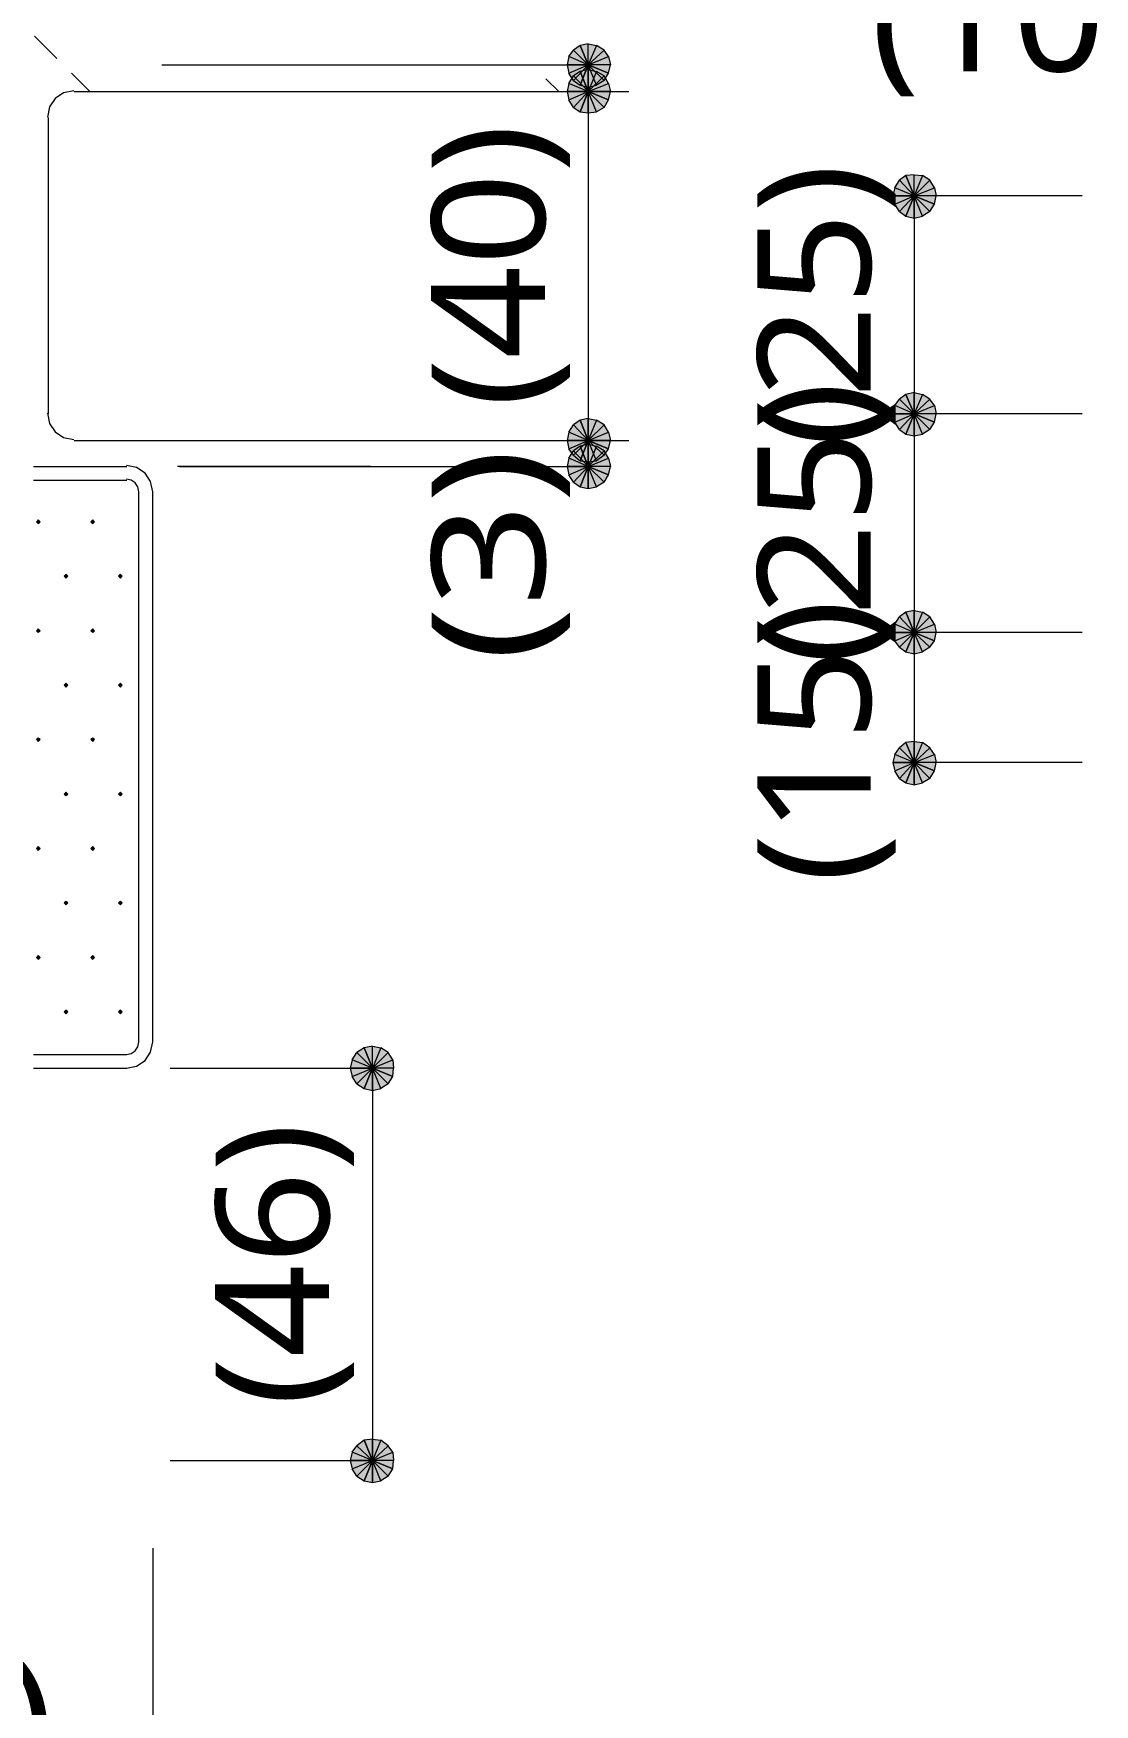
# Model space of a CAD drawing. Header units: millimetres. Extents: x 0 to 420, y 0 to 297.
# Drawn here: x 232.81 to 257.14, y 200.35 to 238.68 of the extents above; entities that cross this region are included whole.
import ezdxf
from ezdxf.enums import TextEntityAlignment as Align

# ---------------------------------------------------------------- set-up
doc = ezdxf.new("R2010")
doc.units = ezdxf.units.MM
doc.styles.add('kst32b', font='NotoSansJP-Variable.ttf')

msp = doc.modelspace()

# ---------------------------------------------------------------- hatches: boundary and pattern name
h = msp.add_hatch(color=7)
h.paths.add_polyline_path([(245.343, 238.4), (245.195, 238.294), (245.533, 237.956), (245.343, 238.4)])
h.paths.add_polyline_path([(245.195, 238.294), (245.533, 237.956), (245.089, 238.146), (245.195, 238.294)])
h.paths.add_polyline_path([(245.533, 237.956), (245.089, 238.146), (245.046, 237.956), (245.533, 237.956)])
h = msp.add_hatch(color=7)
h.paths.add_polyline_path([(245.893, 238.294), (245.724, 238.4), (245.533, 237.956), (245.893, 238.294)])
h.paths.add_polyline_path([(245.724, 238.4), (245.533, 237.956), (245.533, 238.442), (245.724, 238.4)])
h.paths.add_polyline_path([(245.533, 237.956), (245.533, 238.442), (245.343, 238.4), (245.533, 237.956)])
h = msp.add_hatch(color=7)
h.paths.add_polyline_path([(245.999, 237.765), (246.041, 237.956), (245.533, 237.956), (245.999, 237.765)])
h.paths.add_polyline_path([(246.041, 237.956), (245.533, 237.956), (245.999, 238.146), (246.041, 237.956)])
h.paths.add_polyline_path([(245.533, 237.956), (245.999, 238.146), (245.893, 238.294), (245.533, 237.956)])
h = msp.add_hatch(color=7)
h.paths.add_polyline_path([(245.046, 237.956), (245.089, 237.765), (245.533, 237.956), (245.046, 237.956)])
h.paths.add_polyline_path([(245.089, 237.765), (245.533, 237.956), (245.195, 237.596), (245.089, 237.765)])
h.paths.add_polyline_path([(245.533, 237.956), (245.195, 237.596), (245.343, 237.49), (245.533, 237.956)])
h = msp.add_hatch(color=7)
h.paths.add_polyline_path([(245.343, 237.807), (245.195, 237.702), (245.533, 237.342), (245.343, 237.807)])
h.paths.add_polyline_path([(245.195, 237.702), (245.533, 237.342), (245.089, 237.532), (245.195, 237.702)])
h.paths.add_polyline_path([(245.533, 237.342), (245.089, 237.532), (245.046, 237.342), (245.533, 237.342)])
for points in [[(245.343, 237.49), (245.533, 237.448), (245.533, 237.956), (245.343, 237.49)], [(245.343, 236.876), (245.533, 236.855), (245.533, 237.342), (245.343, 236.876)], [(252.815, 234.484), (253.005, 234.442), (253.005, 234.95), (252.815, 234.484)], [(252.815, 229.489), (253.005, 229.447), (253.005, 229.955), (252.815, 229.489)], [(245.343, 228.875), (245.533, 228.854), (245.533, 229.341), (245.343, 228.875)], [(245.343, 228.282), (245.533, 228.24), (245.533, 228.748), (245.343, 228.282)], [(232.918, 227.521), (232.897, 227.499), (232.876, 227.478), (232.897, 227.457), (232.918, 227.436), (232.939, 227.457), (232.96, 227.478), (232.939, 227.499), (232.918, 227.521)], [(234.167, 227.521), (234.146, 227.499), (234.125, 227.478), (234.146, 227.457), (234.167, 227.436), (234.188, 227.457), (234.209, 227.478), (234.188, 227.499), (234.167, 227.521)], [(233.553, 226.272), (233.532, 226.25), (233.511, 226.229), (233.532, 226.208), (233.553, 226.187), (233.574, 226.208), (233.595, 226.229), (233.574, 226.25), (233.553, 226.272)], [(234.802, 226.272), (234.781, 226.25), (234.76, 226.229), (234.781, 226.208), (234.802, 226.187), (234.823, 226.208), (234.844, 226.229), (234.823, 226.25), (234.802, 226.272)], [(232.918, 225.023), (232.897, 225.002), (232.876, 224.98), (232.897, 224.959), (232.918, 224.938), (232.939, 224.959), (232.96, 224.98), (232.939, 225.002), (232.918, 225.023)], [(234.167, 225.023), (234.146, 225.002), (234.125, 224.98), (234.146, 224.959), (234.167, 224.938), (234.188, 224.959), (234.209, 224.98), (234.188, 225.002), (234.167, 225.023)], [(252.815, 224.494), (253.005, 224.451), (253.005, 224.938), (252.815, 224.494)], [(233.553, 223.774), (233.532, 223.753), (233.511, 223.732), (233.532, 223.711), (233.553, 223.689), (233.574, 223.711), (233.595, 223.732), (233.574, 223.753), (233.553, 223.774)], [(234.802, 223.774), (234.781, 223.753), (234.76, 223.732), (234.781, 223.711), (234.802, 223.689), (234.823, 223.711), (234.844, 223.732), (234.823, 223.753), (234.802, 223.774)], [(232.918, 222.525), (232.897, 222.504), (232.876, 222.483), (232.897, 222.462), (232.918, 222.44), (232.939, 222.462), (232.96, 222.483), (232.939, 222.504), (232.918, 222.525)], [(234.167, 222.525), (234.146, 222.504), (234.125, 222.483), (234.146, 222.462), (234.167, 222.44), (234.188, 222.462), (234.209, 222.483), (234.188, 222.504), (234.167, 222.525)], [(252.815, 221.488), (253.005, 221.446), (253.005, 221.954), (252.815, 221.488)], [(233.553, 221.276), (233.532, 221.255), (233.511, 221.234), (233.532, 221.213), (233.553, 221.192), (233.574, 221.213), (233.595, 221.234), (233.574, 221.255), (233.553, 221.276)], [(234.802, 221.276), (234.781, 221.255), (234.76, 221.234), (234.781, 221.213), (234.802, 221.192), (234.823, 221.213), (234.844, 221.234), (234.823, 221.255), (234.802, 221.276)], [(232.918, 220.028), (232.897, 220.006), (232.876, 219.985), (232.897, 219.964), (232.918, 219.943), (232.939, 219.964), (232.96, 219.985), (232.939, 220.006), (232.918, 220.028)], [(234.167, 220.028), (234.146, 220.006), (234.125, 219.985), (234.146, 219.964), (234.167, 219.943), (234.188, 219.964), (234.209, 219.985), (234.188, 220.006), (234.167, 220.028)], [(233.553, 218.779), (233.532, 218.757), (233.511, 218.736), (233.532, 218.715), (233.553, 218.694), (233.574, 218.715), (233.595, 218.736), (233.574, 218.757), (233.553, 218.779)], [(234.802, 218.779), (234.781, 218.757), (234.76, 218.736), (234.781, 218.715), (234.802, 218.694), (234.823, 218.715), (234.844, 218.736), (234.823, 218.757), (234.802, 218.779)], [(232.918, 217.53), (232.897, 217.509), (232.876, 217.487), (232.897, 217.466), (232.918, 217.445), (232.939, 217.466), (232.96, 217.487), (232.939, 217.509), (232.918, 217.53)], [(234.167, 217.53), (234.146, 217.509), (234.125, 217.487), (234.146, 217.466), (234.167, 217.445), (234.188, 217.466), (234.209, 217.487), (234.188, 217.509), (234.167, 217.53)], [(233.553, 216.281), (233.532, 216.26), (233.511, 216.239), (233.532, 216.217), (233.553, 216.196), (233.574, 216.217), (233.595, 216.239), (233.574, 216.26), (233.553, 216.281)], [(234.802, 216.281), (234.781, 216.26), (234.76, 216.239), (234.781, 216.217), (234.802, 216.196), (234.823, 216.217), (234.844, 216.239), (234.823, 216.26), (234.802, 216.281)], [(240.39, 214.482), (240.58, 214.439), (240.58, 214.947), (240.39, 214.482)], [(240.39, 205.486), (240.58, 205.444), (240.58, 205.952), (240.39, 205.486)]]:
    msp.add_hatch(color=7).paths.add_polyline_path(points)
h = msp.add_hatch(color=7)
h.paths.add_polyline_path([(245.893, 237.702), (245.724, 237.807), (245.533, 237.342), (245.893, 237.702)])
h.paths.add_polyline_path([(245.724, 237.807), (245.533, 237.342), (245.533, 237.85), (245.724, 237.807)])
h.paths.add_polyline_path([(245.533, 237.342), (245.533, 237.85), (245.343, 237.807), (245.533, 237.342)])
h = msp.add_hatch(color=7)
h.paths.add_polyline_path([(245.533, 237.448), (245.724, 237.49), (245.533, 237.956), (245.533, 237.448)])
h.paths.add_polyline_path([(245.724, 237.49), (245.533, 237.956), (245.893, 237.596), (245.724, 237.49)])
h.paths.add_polyline_path([(245.533, 237.956), (245.893, 237.596), (245.999, 237.765), (245.533, 237.956)])
h = msp.add_hatch(color=7)
h.paths.add_polyline_path([(245.999, 237.151), (246.041, 237.342), (245.533, 237.342), (245.999, 237.151)])
h.paths.add_polyline_path([(246.041, 237.342), (245.533, 237.342), (245.999, 237.532), (246.041, 237.342)])
h.paths.add_polyline_path([(245.533, 237.342), (245.999, 237.532), (245.893, 237.702), (245.533, 237.342)])
h = msp.add_hatch(color=7)
h.paths.add_polyline_path([(245.046, 237.342), (245.089, 237.151), (245.533, 237.342), (245.046, 237.342)])
h.paths.add_polyline_path([(245.089, 237.151), (245.533, 237.342), (245.195, 236.982), (245.089, 237.151)])
h.paths.add_polyline_path([(245.533, 237.342), (245.195, 236.982), (245.343, 236.876), (245.533, 237.342)])
h = msp.add_hatch(color=7)
h.paths.add_polyline_path([(245.533, 236.855), (245.724, 236.876), (245.533, 237.342), (245.533, 236.855)])
h.paths.add_polyline_path([(245.724, 236.876), (245.533, 237.342), (245.893, 236.982), (245.724, 236.876)])
h.paths.add_polyline_path([(245.533, 237.342), (245.893, 236.982), (245.999, 237.151), (245.533, 237.342)])
h = msp.add_hatch(color=7)
h.paths.add_polyline_path([(252.815, 235.416), (252.666, 235.31), (253.005, 234.95), (252.815, 235.416)])
h.paths.add_polyline_path([(252.666, 235.31), (253.005, 234.95), (252.561, 235.14), (252.666, 235.31)])
h.paths.add_polyline_path([(253.005, 234.95), (252.561, 235.14), (252.518, 234.95), (253.005, 234.95)])
h = msp.add_hatch(color=7)
h.paths.add_polyline_path([(253.365, 235.31), (253.196, 235.416), (253.005, 234.95), (253.365, 235.31)])
h.paths.add_polyline_path([(253.196, 235.416), (253.005, 234.95), (253.005, 235.437), (253.196, 235.416)])
h.paths.add_polyline_path([(253.005, 234.95), (253.005, 235.437), (252.815, 235.416), (253.005, 234.95)])
h = msp.add_hatch(color=7)
h.paths.add_polyline_path([(252.518, 234.95), (252.561, 234.759), (253.005, 234.95), (252.518, 234.95)])
h.paths.add_polyline_path([(252.561, 234.759), (253.005, 234.95), (252.666, 234.59), (252.561, 234.759)])
h.paths.add_polyline_path([(253.005, 234.95), (252.666, 234.59), (252.815, 234.484), (253.005, 234.95)])
h = msp.add_hatch(color=7)
h.paths.add_polyline_path([(253.471, 234.759), (253.513, 234.95), (253.005, 234.95), (253.471, 234.759)])
h.paths.add_polyline_path([(253.513, 234.95), (253.005, 234.95), (253.471, 235.14), (253.513, 234.95)])
h.paths.add_polyline_path([(253.005, 234.95), (253.471, 235.14), (253.365, 235.31), (253.005, 234.95)])
h = msp.add_hatch(color=7)
h.paths.add_polyline_path([(253.005, 234.442), (253.196, 234.484), (253.005, 234.95), (253.005, 234.442)])
h.paths.add_polyline_path([(253.196, 234.484), (253.005, 234.95), (253.365, 234.59), (253.196, 234.484)])
h.paths.add_polyline_path([(253.005, 234.95), (253.365, 234.59), (253.471, 234.759), (253.005, 234.95)])
h = msp.add_hatch(color=7)
h.paths.add_polyline_path([(252.815, 230.399), (252.666, 230.293), (253.005, 229.955), (252.815, 230.399)])
h.paths.add_polyline_path([(252.666, 230.293), (253.005, 229.955), (252.561, 230.145), (252.666, 230.293)])
h.paths.add_polyline_path([(253.005, 229.955), (252.561, 230.145), (252.518, 229.955), (253.005, 229.955)])
h = msp.add_hatch(color=7)
h.paths.add_polyline_path([(253.365, 230.293), (253.196, 230.399), (253.005, 229.955), (253.365, 230.293)])
h.paths.add_polyline_path([(253.196, 230.399), (253.005, 229.955), (253.005, 230.441), (253.196, 230.399)])
h.paths.add_polyline_path([(253.005, 229.955), (253.005, 230.441), (252.815, 230.399), (253.005, 229.955)])
h = msp.add_hatch(color=7)
h.paths.add_polyline_path([(252.518, 229.955), (252.561, 229.764), (253.005, 229.955), (252.518, 229.955)])
h.paths.add_polyline_path([(252.561, 229.764), (253.005, 229.955), (252.666, 229.595), (252.561, 229.764)])
h.paths.add_polyline_path([(253.005, 229.955), (252.666, 229.595), (252.815, 229.489), (253.005, 229.955)])
h = msp.add_hatch(color=7)
h.paths.add_polyline_path([(253.471, 229.764), (253.513, 229.955), (253.005, 229.955), (253.471, 229.764)])
h.paths.add_polyline_path([(253.513, 229.955), (253.005, 229.955), (253.471, 230.145), (253.513, 229.955)])
h.paths.add_polyline_path([(253.005, 229.955), (253.471, 230.145), (253.365, 230.293), (253.005, 229.955)])
h = msp.add_hatch(color=7)
h.paths.add_polyline_path([(253.005, 229.447), (253.196, 229.489), (253.005, 229.955), (253.005, 229.447)])
h.paths.add_polyline_path([(253.196, 229.489), (253.005, 229.955), (253.365, 229.595), (253.196, 229.489)])
h.paths.add_polyline_path([(253.005, 229.955), (253.365, 229.595), (253.471, 229.764), (253.005, 229.955)])
h = msp.add_hatch(color=7)
h.paths.add_polyline_path([(245.343, 229.806), (245.195, 229.701), (245.533, 229.341), (245.343, 229.806)])
h.paths.add_polyline_path([(245.195, 229.701), (245.533, 229.341), (245.089, 229.531), (245.195, 229.701)])
h.paths.add_polyline_path([(245.533, 229.341), (245.089, 229.531), (245.046, 229.341), (245.533, 229.341)])
h = msp.add_hatch(color=7)
h.paths.add_polyline_path([(245.893, 229.701), (245.724, 229.806), (245.533, 229.341), (245.893, 229.701)])
h.paths.add_polyline_path([(245.724, 229.806), (245.533, 229.341), (245.533, 229.849), (245.724, 229.806)])
h.paths.add_polyline_path([(245.533, 229.341), (245.533, 229.849), (245.343, 229.806), (245.533, 229.341)])
h = msp.add_hatch(color=7)
h.paths.add_polyline_path([(245.999, 229.15), (246.041, 229.341), (245.533, 229.341), (245.999, 229.15)])
h.paths.add_polyline_path([(246.041, 229.341), (245.533, 229.341), (245.999, 229.531), (246.041, 229.341)])
h.paths.add_polyline_path([(245.533, 229.341), (245.999, 229.531), (245.893, 229.701), (245.533, 229.341)])
h = msp.add_hatch(color=7)
h.paths.add_polyline_path([(245.046, 229.341), (245.089, 229.15), (245.533, 229.341), (245.046, 229.341)])
h.paths.add_polyline_path([(245.089, 229.15), (245.533, 229.341), (245.195, 229.002), (245.089, 229.15)])
h.paths.add_polyline_path([(245.533, 229.341), (245.195, 229.002), (245.343, 228.875), (245.533, 229.341)])
h = msp.add_hatch(color=7)
h.paths.add_polyline_path([(245.343, 229.214), (245.195, 229.108), (245.533, 228.748), (245.343, 229.214)])
h.paths.add_polyline_path([(245.195, 229.108), (245.533, 228.748), (245.089, 228.939), (245.195, 229.108)])
h.paths.add_polyline_path([(245.533, 228.748), (245.089, 228.939), (245.046, 228.748), (245.533, 228.748)])
h = msp.add_hatch(color=7)
h.paths.add_polyline_path([(245.893, 229.108), (245.724, 229.214), (245.533, 228.748), (245.893, 229.108)])
h.paths.add_polyline_path([(245.724, 229.214), (245.533, 228.748), (245.533, 229.256), (245.724, 229.214)])
h.paths.add_polyline_path([(245.533, 228.748), (245.533, 229.256), (245.343, 229.214), (245.533, 228.748)])
h = msp.add_hatch(color=7)
h.paths.add_polyline_path([(245.533, 228.854), (245.724, 228.875), (245.533, 229.341), (245.533, 228.854)])
h.paths.add_polyline_path([(245.724, 228.875), (245.533, 229.341), (245.893, 229.002), (245.724, 228.875)])
h.paths.add_polyline_path([(245.533, 229.341), (245.893, 229.002), (245.999, 229.15), (245.533, 229.341)])
h = msp.add_hatch(color=7)
h.paths.add_polyline_path([(245.999, 228.558), (246.041, 228.748), (245.533, 228.748), (245.999, 228.558)])
h.paths.add_polyline_path([(246.041, 228.748), (245.533, 228.748), (245.999, 228.939), (246.041, 228.748)])
h.paths.add_polyline_path([(245.533, 228.748), (245.999, 228.939), (245.893, 229.108), (245.533, 228.748)])
h = msp.add_hatch(color=7)
h.paths.add_polyline_path([(245.046, 228.748), (245.089, 228.558), (245.533, 228.748), (245.046, 228.748)])
h.paths.add_polyline_path([(245.089, 228.558), (245.533, 228.748), (245.195, 228.388), (245.089, 228.558)])
h.paths.add_polyline_path([(245.533, 228.748), (245.195, 228.388), (245.343, 228.282), (245.533, 228.748)])
h = msp.add_hatch(color=7)
h.paths.add_polyline_path([(245.533, 228.24), (245.724, 228.282), (245.533, 228.748), (245.533, 228.24)])
h.paths.add_polyline_path([(245.724, 228.282), (245.533, 228.748), (245.893, 228.388), (245.724, 228.282)])
h.paths.add_polyline_path([(245.533, 228.748), (245.893, 228.388), (245.999, 228.558), (245.533, 228.748)])
h = msp.add_hatch(color=7)
h.paths.add_polyline_path([(252.815, 225.404), (252.666, 225.298), (253.005, 224.938), (252.815, 225.404)])
h.paths.add_polyline_path([(252.666, 225.298), (253.005, 224.938), (252.561, 225.129), (252.666, 225.298)])
h.paths.add_polyline_path([(253.005, 224.938), (252.561, 225.129), (252.518, 224.938), (253.005, 224.938)])
h = msp.add_hatch(color=7)
h.paths.add_polyline_path([(253.365, 225.298), (253.196, 225.404), (253.005, 224.938), (253.365, 225.298)])
h.paths.add_polyline_path([(253.196, 225.404), (253.005, 224.938), (253.005, 225.446), (253.196, 225.404)])
h.paths.add_polyline_path([(253.005, 224.938), (253.005, 225.446), (252.815, 225.404), (253.005, 224.938)])
h = msp.add_hatch(color=7)
h.paths.add_polyline_path([(253.471, 224.748), (253.513, 224.938), (253.005, 224.938), (253.471, 224.748)])
h.paths.add_polyline_path([(253.513, 224.938), (253.005, 224.938), (253.471, 225.129), (253.513, 224.938)])
h.paths.add_polyline_path([(253.005, 224.938), (253.471, 225.129), (253.365, 225.298), (253.005, 224.938)])
h = msp.add_hatch(color=7)
h.paths.add_polyline_path([(252.518, 224.938), (252.561, 224.748), (253.005, 224.938), (252.518, 224.938)])
h.paths.add_polyline_path([(252.561, 224.748), (253.005, 224.938), (252.666, 224.599), (252.561, 224.748)])
h.paths.add_polyline_path([(253.005, 224.938), (252.666, 224.599), (252.815, 224.494), (253.005, 224.938)])
h = msp.add_hatch(color=7)
h.paths.add_polyline_path([(253.005, 224.451), (253.196, 224.494), (253.005, 224.938), (253.005, 224.451)])
h.paths.add_polyline_path([(253.196, 224.494), (253.005, 224.938), (253.365, 224.599), (253.196, 224.494)])
h.paths.add_polyline_path([(253.005, 224.938), (253.365, 224.599), (253.471, 224.748), (253.005, 224.938)])
h = msp.add_hatch(color=7)
h.paths.add_polyline_path([(252.815, 222.419), (252.666, 222.292), (253.005, 221.954), (252.815, 222.419)])
h.paths.add_polyline_path([(252.666, 222.292), (253.005, 221.954), (252.561, 222.144), (252.666, 222.292)])
h.paths.add_polyline_path([(253.005, 221.954), (252.561, 222.144), (252.518, 221.954), (253.005, 221.954)])
h = msp.add_hatch(color=7)
h.paths.add_polyline_path([(253.365, 222.292), (253.196, 222.419), (253.005, 221.954), (253.365, 222.292)])
h.paths.add_polyline_path([(253.196, 222.419), (253.005, 221.954), (253.005, 222.44), (253.196, 222.419)])
h.paths.add_polyline_path([(253.005, 221.954), (253.005, 222.44), (252.815, 222.419), (253.005, 221.954)])
h = msp.add_hatch(color=7)
h.paths.add_polyline_path([(253.471, 221.763), (253.513, 221.954), (253.005, 221.954), (253.471, 221.763)])
h.paths.add_polyline_path([(253.513, 221.954), (253.005, 221.954), (253.471, 222.144), (253.513, 221.954)])
h.paths.add_polyline_path([(253.005, 221.954), (253.471, 222.144), (253.365, 222.292), (253.005, 221.954)])
h = msp.add_hatch(color=7)
h.paths.add_polyline_path([(252.518, 221.954), (252.561, 221.763), (253.005, 221.954), (252.518, 221.954)])
h.paths.add_polyline_path([(252.561, 221.763), (253.005, 221.954), (252.666, 221.594), (252.561, 221.763)])
h.paths.add_polyline_path([(253.005, 221.954), (252.666, 221.594), (252.815, 221.488), (253.005, 221.954)])
h = msp.add_hatch(color=7)
h.paths.add_polyline_path([(253.005, 221.446), (253.196, 221.488), (253.005, 221.954), (253.005, 221.446)])
h.paths.add_polyline_path([(253.196, 221.488), (253.005, 221.954), (253.365, 221.594), (253.196, 221.488)])
h.paths.add_polyline_path([(253.005, 221.954), (253.365, 221.594), (253.471, 221.763), (253.005, 221.954)])
h = msp.add_hatch(color=7)
h.paths.add_polyline_path([(240.39, 215.413), (240.221, 215.307), (240.58, 214.947), (240.39, 215.413)])
h.paths.add_polyline_path([(240.221, 215.307), (240.58, 214.947), (240.115, 215.138), (240.221, 215.307)])
h.paths.add_polyline_path([(240.58, 214.947), (240.115, 215.138), (240.072, 214.947), (240.58, 214.947)])
h = msp.add_hatch(color=7)
h.paths.add_polyline_path([(240.94, 215.307), (240.771, 215.413), (240.58, 214.947), (240.94, 215.307)])
h.paths.add_polyline_path([(240.771, 215.413), (240.58, 214.947), (240.58, 215.455), (240.771, 215.413)])
h.paths.add_polyline_path([(240.58, 214.947), (240.58, 215.455), (240.39, 215.413), (240.58, 214.947)])
h = msp.add_hatch(color=7)
h.paths.add_polyline_path([(241.046, 214.757), (241.067, 214.947), (240.58, 214.947), (241.046, 214.757)])
h.paths.add_polyline_path([(241.067, 214.947), (240.58, 214.947), (241.046, 215.138), (241.067, 214.947)])
h.paths.add_polyline_path([(240.58, 214.947), (241.046, 215.138), (240.94, 215.307), (240.58, 214.947)])
h = msp.add_hatch(color=7)
h.paths.add_polyline_path([(240.072, 214.947), (240.115, 214.757), (240.58, 214.947), (240.072, 214.947)])
h.paths.add_polyline_path([(240.115, 214.757), (240.58, 214.947), (240.221, 214.588), (240.115, 214.757)])
h.paths.add_polyline_path([(240.58, 214.947), (240.221, 214.588), (240.39, 214.482), (240.58, 214.947)])
h = msp.add_hatch(color=7)
h.paths.add_polyline_path([(240.58, 214.439), (240.771, 214.482), (240.58, 214.947), (240.58, 214.439)])
h.paths.add_polyline_path([(240.771, 214.482), (240.58, 214.947), (240.94, 214.588), (240.771, 214.482)])
h.paths.add_polyline_path([(240.58, 214.947), (240.94, 214.588), (241.046, 214.757), (240.58, 214.947)])
h = msp.add_hatch(color=7)
h.paths.add_polyline_path([(240.39, 206.417), (240.221, 206.29), (240.58, 205.952), (240.39, 206.417)])
h.paths.add_polyline_path([(240.221, 206.29), (240.58, 205.952), (240.115, 206.142), (240.221, 206.29)])
h.paths.add_polyline_path([(240.58, 205.952), (240.115, 206.142), (240.072, 205.952), (240.58, 205.952)])
h = msp.add_hatch(color=7)
h.paths.add_polyline_path([(240.94, 206.29), (240.771, 206.417), (240.58, 205.952), (240.94, 206.29)])
h.paths.add_polyline_path([(240.771, 206.417), (240.58, 205.952), (240.58, 206.438), (240.771, 206.417)])
h.paths.add_polyline_path([(240.58, 205.952), (240.58, 206.438), (240.39, 206.417), (240.58, 205.952)])
h = msp.add_hatch(color=7)
h.paths.add_polyline_path([(241.046, 205.761), (241.067, 205.952), (240.58, 205.952), (241.046, 205.761)])
h.paths.add_polyline_path([(241.067, 205.952), (240.58, 205.952), (241.046, 206.142), (241.067, 205.952)])
h.paths.add_polyline_path([(240.58, 205.952), (241.046, 206.142), (240.94, 206.29), (240.58, 205.952)])
h = msp.add_hatch(color=7)
h.paths.add_polyline_path([(240.072, 205.952), (240.115, 205.761), (240.58, 205.952), (240.072, 205.952)])
h.paths.add_polyline_path([(240.115, 205.761), (240.58, 205.952), (240.221, 205.592), (240.115, 205.761)])
h.paths.add_polyline_path([(240.58, 205.952), (240.221, 205.592), (240.39, 205.486), (240.58, 205.952)])
h = msp.add_hatch(color=7)
h.paths.add_polyline_path([(240.58, 205.444), (240.771, 205.486), (240.58, 205.952), (240.58, 205.444)])
h.paths.add_polyline_path([(240.771, 205.486), (240.58, 205.952), (240.94, 205.592), (240.771, 205.486)])
h.paths.add_polyline_path([(240.58, 205.952), (240.94, 205.592), (241.046, 205.761), (240.58, 205.952)])

# ---------------------------------------------------------------- linework, layer by layer
at = {"lineweight": 13}
for points in [[(233.341, 238.104), (232.833, 238.612)], [(234.103, 237.342), (233.68, 237.765)], [(235.754, 237.956), (245.533, 237.956)], [(244.56, 237.638), (244.856, 237.342)], [(245.533, 237.956), (245.533, 237.342), (245.533, 229.341), (245.533, 228.748)], [(233.733, 237.363), (233.498, 237.316), (233.306, 237.186), (233.177, 236.995), (233.13, 236.76)], [(233.744, 237.342), (246.465, 237.342)], [(233.151, 229.955), (233.151, 236.749)], [(256.857, 234.95), (253.005, 234.95)], [(253.005, 234.95), (253.005, 229.955), (253.005, 224.938), (253.005, 221.954)], [(233.13, 229.965), (233.177, 229.73), (233.306, 229.539), (233.498, 229.409), (233.733, 229.362)], [(256.857, 229.955), (253.005, 229.955)], [(233.744, 229.341), (246.465, 229.341)], [(232.812, 228.748), (234.95, 228.748)], [(232.812, 228.431), (234.95, 228.431)], [(235.543, 228.166), (235.495, 228.401), (235.366, 228.593), (235.174, 228.722), (234.939, 228.769)], [(235.225, 228.166), (235.203, 228.277), (235.141, 228.368), (235.051, 228.429), (234.939, 228.452)], [(240.538, 228.748), (236.114, 228.748)], [(236.156, 228.748), (245.533, 228.748)], [(235.225, 215.54), (235.225, 228.155)], [(235.543, 215.54), (235.543, 228.155)], [(256.857, 224.938), (253.005, 224.938)], [(256.857, 221.954), (253.005, 221.954)], [(234.939, 214.947), (235.174, 214.995), (235.366, 215.124), (235.495, 215.316), (235.543, 215.551)], [(234.939, 215.265), (235.051, 215.287), (235.141, 215.349), (235.203, 215.44), (235.225, 215.551)], [(232.812, 215.265), (234.95, 215.265)], [(232.812, 214.947), (234.95, 214.947)], [(235.945, 214.947), (240.58, 214.947)], [(240.58, 214.947), (240.58, 205.952)], [(235.945, 205.952), (240.58, 205.952)], [(235.543, 203.941), (235.543, 197.908)]]:
    msp.add_lwpolyline(points, dxfattribs=at)
at = {"lineweight": 0}
for points in [[(245.343, 238.4), (245.195, 238.294), (245.533, 237.956)], [(245.533, 237.956), (245.533, 238.442), (245.343, 238.4)], [(245.724, 238.4), (245.533, 237.956), (245.533, 238.442)], [(245.893, 238.294), (245.724, 238.4), (245.533, 237.956)], [(245.533, 237.956), (245.089, 238.146), (245.046, 237.956)], [(245.195, 238.294), (245.533, 237.956), (245.089, 238.146)], [(245.533, 237.956), (245.999, 238.146), (245.893, 238.294)], [(246.041, 237.956), (245.533, 237.956), (245.999, 238.146)], [(245.046, 237.956), (245.089, 237.765), (245.533, 237.956)], [(245.089, 237.765), (245.533, 237.956), (245.195, 237.596)], [(245.195, 237.702), (245.533, 237.342), (245.089, 237.532)], [(245.533, 237.956), (245.195, 237.596), (245.343, 237.49)], [(245.343, 237.807), (245.195, 237.702), (245.533, 237.342)], [(245.343, 237.49), (245.533, 237.448), (245.533, 237.956)], [(245.533, 237.342), (245.533, 237.85), (245.343, 237.807)], [(245.533, 237.448), (245.724, 237.49), (245.533, 237.956)], [(245.724, 237.49), (245.533, 237.956), (245.893, 237.596)], [(245.533, 237.956), (245.893, 237.596), (245.999, 237.765)], [(245.999, 237.765), (246.041, 237.956), (245.533, 237.956)], [(245.724, 237.807), (245.533, 237.342), (245.533, 237.85)], [(245.893, 237.702), (245.724, 237.807), (245.533, 237.342)], [(245.533, 237.342), (245.999, 237.532), (245.893, 237.702)], [(245.533, 237.342), (245.089, 237.532), (245.046, 237.342)], [(245.046, 237.342), (245.089, 237.151), (245.533, 237.342)], [(245.089, 237.151), (245.533, 237.342), (245.195, 236.982)], [(245.533, 237.342), (245.195, 236.982), (245.343, 236.876)], [(245.343, 236.876), (245.533, 236.855), (245.533, 237.342)], [(246.041, 237.342), (245.533, 237.342), (245.999, 237.532)], [(245.533, 236.855), (245.724, 236.876), (245.533, 237.342)], [(245.724, 236.876), (245.533, 237.342), (245.893, 236.982)], [(245.533, 237.342), (245.893, 236.982), (245.999, 237.151)], [(245.999, 237.151), (246.041, 237.342), (245.533, 237.342)], [(252.815, 235.416), (252.666, 235.31), (253.005, 234.95)], [(253.005, 234.95), (253.005, 235.437), (252.815, 235.416)], [(253.196, 235.416), (253.005, 234.95), (253.005, 235.437)], [(253.365, 235.31), (253.196, 235.416), (253.005, 234.95)], [(253.005, 234.95), (252.561, 235.14), (252.518, 234.95)], [(252.518, 234.95), (252.561, 234.759), (253.005, 234.95)], [(252.666, 235.31), (253.005, 234.95), (252.561, 235.14)], [(252.561, 234.759), (253.005, 234.95), (252.666, 234.59)], [(253.005, 234.95), (252.666, 234.59), (252.815, 234.484)], [(252.815, 234.484), (253.005, 234.442), (253.005, 234.95)], [(253.005, 234.95), (253.471, 235.14), (253.365, 235.31)], [(253.513, 234.95), (253.005, 234.95), (253.471, 235.14)], [(253.005, 234.442), (253.196, 234.484), (253.005, 234.95)], [(253.196, 234.484), (253.005, 234.95), (253.365, 234.59)], [(253.005, 234.95), (253.365, 234.59), (253.471, 234.759)], [(253.471, 234.759), (253.513, 234.95), (253.005, 234.95)], [(252.815, 230.399), (252.666, 230.293), (253.005, 229.955)], [(253.005, 229.955), (253.005, 230.441), (252.815, 230.399)], [(253.196, 230.399), (253.005, 229.955), (253.005, 230.441)], [(253.365, 230.293), (253.196, 230.399), (253.005, 229.955)], [(253.005, 229.955), (252.561, 230.145), (252.518, 229.955)], [(252.518, 229.955), (252.561, 229.764), (253.005, 229.955)], [(252.666, 230.293), (253.005, 229.955), (252.561, 230.145)], [(252.561, 229.764), (253.005, 229.955), (252.666, 229.595)], [(253.005, 229.955), (252.666, 229.595), (252.815, 229.489)], [(252.815, 229.489), (253.005, 229.447), (253.005, 229.955)], [(253.005, 229.955), (253.471, 230.145), (253.365, 230.293)], [(253.513, 229.955), (253.005, 229.955), (253.471, 230.145)], [(253.005, 229.447), (253.196, 229.489), (253.005, 229.955)], [(253.196, 229.489), (253.005, 229.955), (253.365, 229.595)], [(253.005, 229.955), (253.365, 229.595), (253.471, 229.764)], [(253.471, 229.764), (253.513, 229.955), (253.005, 229.955)], [(245.195, 229.701), (245.533, 229.341), (245.089, 229.531)], [(245.343, 229.806), (245.195, 229.701), (245.533, 229.341)], [(245.533, 229.341), (245.533, 229.849), (245.343, 229.806)], [(245.724, 229.806), (245.533, 229.341), (245.533, 229.849)], [(245.893, 229.701), (245.724, 229.806), (245.533, 229.341)], [(245.533, 229.341), (245.999, 229.531), (245.893, 229.701)], [(245.533, 229.341), (245.089, 229.531), (245.046, 229.341)], [(245.046, 229.341), (245.089, 229.15), (245.533, 229.341)], [(245.089, 229.15), (245.533, 229.341), (245.195, 229.002)], [(245.533, 229.341), (245.195, 229.002), (245.343, 228.875)], [(245.343, 229.214), (245.195, 229.108), (245.533, 228.748)], [(245.343, 228.875), (245.533, 228.854), (245.533, 229.341)], [(245.533, 228.748), (245.533, 229.256), (245.343, 229.214)], [(246.041, 229.341), (245.533, 229.341), (245.999, 229.531)], [(245.533, 228.854), (245.724, 228.875), (245.533, 229.341)], [(245.724, 228.875), (245.533, 229.341), (245.893, 229.002)], [(245.533, 229.341), (245.893, 229.002), (245.999, 229.15)], [(245.999, 229.15), (246.041, 229.341), (245.533, 229.341)], [(245.724, 229.214), (245.533, 228.748), (245.533, 229.256)], [(245.893, 229.108), (245.724, 229.214), (245.533, 228.748)], [(245.533, 228.748), (245.089, 228.939), (245.046, 228.748)], [(245.195, 229.108), (245.533, 228.748), (245.089, 228.939)], [(245.533, 228.748), (245.999, 228.939), (245.893, 229.108)], [(246.041, 228.748), (245.533, 228.748), (245.999, 228.939)], [(245.046, 228.748), (245.089, 228.558), (245.533, 228.748)], [(245.089, 228.558), (245.533, 228.748), (245.195, 228.388)], [(245.533, 228.748), (245.195, 228.388), (245.343, 228.282)], [(245.343, 228.282), (245.533, 228.24), (245.533, 228.748)], [(245.533, 228.24), (245.724, 228.282), (245.533, 228.748)], [(245.724, 228.282), (245.533, 228.748), (245.893, 228.388)], [(245.533, 228.748), (245.893, 228.388), (245.999, 228.558)], [(245.999, 228.558), (246.041, 228.748), (245.533, 228.748)], [(232.918, 227.521), (232.897, 227.499), (232.876, 227.478), (232.897, 227.457), (232.918, 227.436), (232.939, 227.457), (232.96, 227.478), (232.939, 227.499)], [(234.167, 227.521), (234.146, 227.499), (234.125, 227.478), (234.146, 227.457), (234.167, 227.436), (234.188, 227.457), (234.209, 227.478), (234.188, 227.499)], [(233.553, 226.272), (233.532, 226.25), (233.511, 226.229), (233.532, 226.208), (233.553, 226.187), (233.574, 226.208), (233.595, 226.229), (233.574, 226.25)], [(234.802, 226.272), (234.781, 226.25), (234.76, 226.229), (234.781, 226.208), (234.802, 226.187), (234.823, 226.208), (234.844, 226.229), (234.823, 226.25)], [(252.815, 225.404), (252.666, 225.298), (253.005, 224.938)], [(253.005, 224.938), (253.005, 225.446), (252.815, 225.404)], [(253.196, 225.404), (253.005, 224.938), (253.005, 225.446)], [(253.365, 225.298), (253.196, 225.404), (253.005, 224.938)], [(232.918, 225.023), (232.897, 225.002), (232.876, 224.98), (232.897, 224.959), (232.918, 224.938), (232.939, 224.959), (232.96, 224.98), (232.939, 225.002)], [(234.167, 225.023), (234.146, 225.002), (234.125, 224.98), (234.146, 224.959), (234.167, 224.938), (234.188, 224.959), (234.209, 224.98), (234.188, 225.002)], [(253.005, 224.938), (252.561, 225.129), (252.518, 224.938)], [(252.666, 225.298), (253.005, 224.938), (252.561, 225.129)], [(253.005, 224.938), (253.471, 225.129), (253.365, 225.298)], [(253.513, 224.938), (253.005, 224.938), (253.471, 225.129)], [(252.518, 224.938), (252.561, 224.748), (253.005, 224.938)], [(252.561, 224.748), (253.005, 224.938), (252.666, 224.599)], [(253.005, 224.938), (252.666, 224.599), (252.815, 224.494)], [(252.815, 224.494), (253.005, 224.451), (253.005, 224.938)], [(253.005, 224.451), (253.196, 224.494), (253.005, 224.938)], [(253.196, 224.494), (253.005, 224.938), (253.365, 224.599)], [(253.005, 224.938), (253.365, 224.599), (253.471, 224.748)], [(253.471, 224.748), (253.513, 224.938), (253.005, 224.938)], [(233.553, 223.774), (233.532, 223.753), (233.511, 223.732), (233.532, 223.711), (233.553, 223.689), (233.574, 223.711), (233.595, 223.732), (233.574, 223.753)], [(234.802, 223.774), (234.781, 223.753), (234.76, 223.732), (234.781, 223.711), (234.802, 223.689), (234.823, 223.711), (234.844, 223.732), (234.823, 223.753)], [(232.918, 222.525), (232.897, 222.504), (232.876, 222.483), (232.897, 222.462), (232.918, 222.44), (232.939, 222.462), (232.96, 222.483), (232.939, 222.504)], [(234.167, 222.525), (234.146, 222.504), (234.125, 222.483), (234.146, 222.462), (234.167, 222.44), (234.188, 222.462), (234.209, 222.483), (234.188, 222.504)], [(252.666, 222.292), (253.005, 221.954), (252.561, 222.144)], [(252.815, 222.419), (252.666, 222.292), (253.005, 221.954)], [(253.005, 221.954), (253.005, 222.44), (252.815, 222.419)], [(253.196, 222.419), (253.005, 221.954), (253.005, 222.44)], [(253.365, 222.292), (253.196, 222.419), (253.005, 221.954)], [(253.005, 221.954), (253.471, 222.144), (253.365, 222.292)], [(253.005, 221.954), (252.561, 222.144), (252.518, 221.954)], [(252.518, 221.954), (252.561, 221.763), (253.005, 221.954)], [(252.561, 221.763), (253.005, 221.954), (252.666, 221.594)], [(253.005, 221.954), (252.666, 221.594), (252.815, 221.488)], [(252.815, 221.488), (253.005, 221.446), (253.005, 221.954)], [(253.513, 221.954), (253.005, 221.954), (253.471, 222.144)], [(253.005, 221.446), (253.196, 221.488), (253.005, 221.954)], [(253.196, 221.488), (253.005, 221.954), (253.365, 221.594)], [(253.005, 221.954), (253.365, 221.594), (253.471, 221.763)], [(253.471, 221.763), (253.513, 221.954), (253.005, 221.954)], [(233.553, 221.276), (233.532, 221.255), (233.511, 221.234), (233.532, 221.213), (233.553, 221.192), (233.574, 221.213), (233.595, 221.234), (233.574, 221.255)], [(234.802, 221.276), (234.781, 221.255), (234.76, 221.234), (234.781, 221.213), (234.802, 221.192), (234.823, 221.213), (234.844, 221.234), (234.823, 221.255)], [(232.918, 220.028), (232.897, 220.006), (232.876, 219.985), (232.897, 219.964), (232.918, 219.943), (232.939, 219.964), (232.96, 219.985), (232.939, 220.006)], [(234.167, 220.028), (234.146, 220.006), (234.125, 219.985), (234.146, 219.964), (234.167, 219.943), (234.188, 219.964), (234.209, 219.985), (234.188, 220.006)], [(233.553, 218.779), (233.532, 218.757), (233.511, 218.736), (233.532, 218.715), (233.553, 218.694), (233.574, 218.715), (233.595, 218.736), (233.574, 218.757)], [(234.802, 218.779), (234.781, 218.757), (234.76, 218.736), (234.781, 218.715), (234.802, 218.694), (234.823, 218.715), (234.844, 218.736), (234.823, 218.757)], [(232.918, 217.53), (232.897, 217.509), (232.876, 217.487), (232.897, 217.466), (232.918, 217.445), (232.939, 217.466), (232.96, 217.487), (232.939, 217.509)], [(234.167, 217.53), (234.146, 217.509), (234.125, 217.487), (234.146, 217.466), (234.167, 217.445), (234.188, 217.466), (234.209, 217.487), (234.188, 217.509)], [(233.553, 216.281), (233.532, 216.26), (233.511, 216.239), (233.532, 216.217), (233.553, 216.196), (233.574, 216.217), (233.595, 216.239), (233.574, 216.26)], [(234.802, 216.281), (234.781, 216.26), (234.76, 216.239), (234.781, 216.217), (234.802, 216.196), (234.823, 216.217), (234.844, 216.239), (234.823, 216.26)], [(240.39, 215.413), (240.221, 215.307), (240.58, 214.947)], [(240.58, 214.947), (240.58, 215.455), (240.39, 215.413)], [(240.771, 215.413), (240.58, 214.947), (240.58, 215.455)], [(240.94, 215.307), (240.771, 215.413), (240.58, 214.947)], [(240.58, 214.947), (240.115, 215.138), (240.072, 214.947)], [(240.221, 215.307), (240.58, 214.947), (240.115, 215.138)], [(240.58, 214.947), (241.046, 215.138), (240.94, 215.307)], [(241.067, 214.947), (240.58, 214.947), (241.046, 215.138)], [(240.072, 214.947), (240.115, 214.757), (240.58, 214.947)], [(240.115, 214.757), (240.58, 214.947), (240.221, 214.588)], [(240.58, 214.947), (240.221, 214.588), (240.39, 214.482)], [(240.39, 214.482), (240.58, 214.439), (240.58, 214.947)], [(240.58, 214.439), (240.771, 214.482), (240.58, 214.947)], [(240.771, 214.482), (240.58, 214.947), (240.94, 214.588)], [(240.58, 214.947), (240.94, 214.588), (241.046, 214.757)], [(241.046, 214.757), (241.067, 214.947), (240.58, 214.947)], [(240.221, 206.29), (240.58, 205.952), (240.115, 206.142)], [(240.39, 206.417), (240.221, 206.29), (240.58, 205.952)], [(240.58, 205.952), (240.58, 206.438), (240.39, 206.417)], [(240.771, 206.417), (240.58, 205.952), (240.58, 206.438)], [(240.94, 206.29), (240.771, 206.417), (240.58, 205.952)], [(240.58, 205.952), (241.046, 206.142), (240.94, 206.29)], [(240.58, 205.952), (240.115, 206.142), (240.072, 205.952)], [(240.072, 205.952), (240.115, 205.761), (240.58, 205.952)], [(240.115, 205.761), (240.58, 205.952), (240.221, 205.592)], [(240.58, 205.952), (240.221, 205.592), (240.39, 205.486)], [(240.39, 205.486), (240.58, 205.444), (240.58, 205.952)], [(241.067, 205.952), (240.58, 205.952), (241.046, 206.142)], [(240.58, 205.444), (240.771, 205.486), (240.58, 205.952)], [(240.771, 205.486), (240.58, 205.952), (240.94, 205.592)], [(240.58, 205.952), (240.94, 205.592), (241.046, 205.761)], [(241.046, 205.761), (241.067, 205.952), (240.58, 205.952)]]:
    msp.add_lwpolyline(points, close=True, dxfattribs=at)

# ---------------------------------------------------------------- texts
at = {"style": 'kst32b'}
for s, p, p2 in [('(10)', (252.01, 237.807), (258.508, 237.807)), ('(40)', (244.539, 230.103), (244.539, 236.6)), ('(25)', (252.01, 229.193), (252.01, 235.69)), ('(25)', (252.01, 224.197), (252.01, 230.695)), ('(3)', (244.539, 224.282), (244.539, 229.155)), ('(15)', (252.01, 219.202), (252.01, 225.699)), ('(46)', (239.586, 207.2), (239.586, 213.698)), ('(25)', (226.78, 198.734), (233.277, 198.734))]:
    msp.add_text(s, height=2.5989, dxfattribs=at).set_placement(p, p2, align=Align.FIT)

doc.saveas('drawing.dxf')
